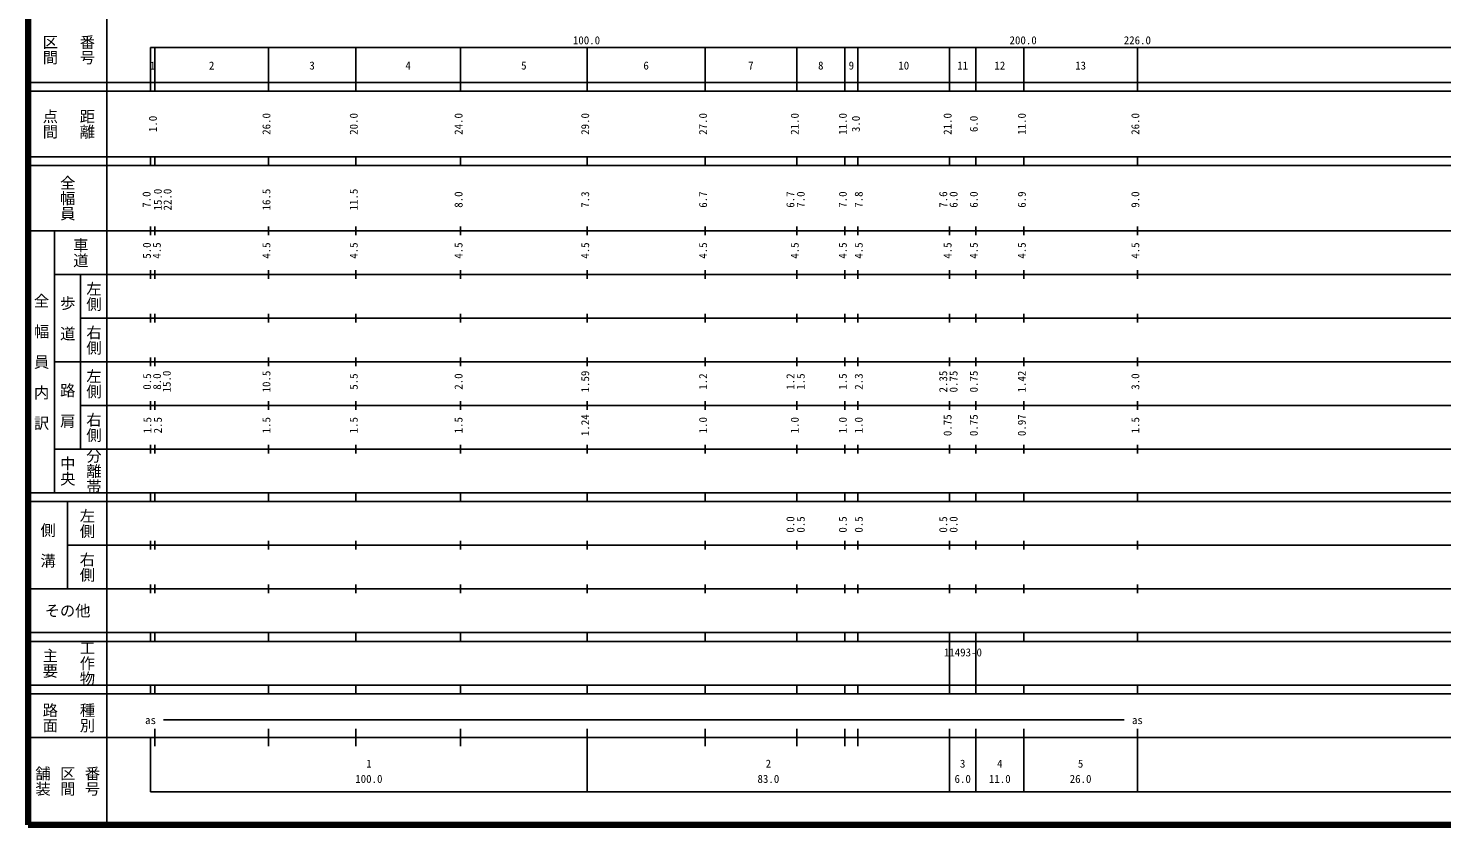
# Model space of a CAD drawing. Units: millimetres on the paper, enlarged 1000 times. Extents: x 40000 to 680000, y 20000 to 380000.
# Drawn here: x 40000 to 363711, y 20000 to 202409 of the extents above; entities that cross this region are included whole.
import ezdxf
from ezdxf.enums import TextEntityAlignment as Align

# ---------------------------------------------------------------- set-up
doc = ezdxf.new("R2010")
doc.units = ezdxf.units.MM
doc.header["$LTSCALE"] = 1000
doc.layers.add('M-TTL', color=2, linetype='Continuous', lineweight=140)
doc.layers.add('M-TTL-BAND', color=7, linetype='Continuous', lineweight=25)
doc.styles.add('@ＭＳ ゴシック', font='')
doc.styles.add('ＭＳ ゴシック', font='')
doc.styles.get('@ＭＳ ゴシック').set_extended_font_data('@MS Gothic')
doc.styles.get('ＭＳ ゴシック').set_extended_font_data('MS Gothic')

msp = doc.modelspace()

# ---------------------------------------------------------------- linework, layer by layer
at = {"layer": 'M-TTL'}
for p, q in [((40000, 380000), (40000, 20000)), ((40000, 20000), (680000, 20000))]:
    msp.add_line(p, q, dxfattribs=at)
at = {"layer": 'M-TTL-BAND'}
for p, q in [((58000, 370000), (58000, 20000)), ((68000, 198000), (579000, 198000)), ((68000, 198000), (68000, 188000)), ((69000, 188000), (69000, 198000)), ((95000, 188000), (95000, 198000)), ((115000, 188000), (115000, 198000)), ((139000, 188000), (139000, 198000)), ((168000, 188000), (168000, 198000)), ((195000, 188000), (195000, 198000)), ((216000, 188000), (216000, 198000)), ((227000, 188000), (227000, 198000)), ((230000, 188000), (230000, 198000)), ((251000, 188000), (251000, 198000)), ((257000, 188000), (257000, 198000)), ((268000, 188000), (268000, 198000)), ((294000, 188000), (294000, 198000)), ((40000, 190000), (579000, 190000)), ((40000, 188000), (579000, 188000)), ((40000, 173000), (579000, 173000)), ((68000, 171000), (68000, 173000)), ((69000, 171000), (69000, 173000)), ((95000, 171000), (95000, 173000)), ((115000, 171000), (115000, 173000)), ((139000, 171000), (139000, 173000)), ((168000, 171000), (168000, 173000)), ((195000, 171000), (195000, 173000)), ((216000, 171000), (216000, 173000)), ((227000, 171000), (227000, 173000)), ((230000, 171000), (230000, 173000)), ((251000, 171000), (251000, 173000)), ((257000, 171000), (257000, 173000)), ((268000, 171000), (268000, 173000)), ((294000, 171000), (294000, 173000)), ((40000, 171000), (579000, 171000)), ((40000, 156000), (579000, 156000)), ((46000, 96000), (46000, 156000)), ((68000, 155000), (68000, 157000)), ((69000, 155000), (69000, 157000)), ((95000, 155000), (95000, 157000)), ((115000, 155000), (115000, 157000)), ((139000, 155000), (139000, 157000)), ((168000, 155000), (168000, 157000)), ((195000, 155000), (195000, 157000)), ((216000, 155000), (216000, 157000)), ((227000, 155000), (227000, 157000)), ((230000, 155000), (230000, 157000)), ((251000, 155000), (251000, 157000)), ((257000, 155000), (257000, 157000)), ((268000, 155000), (268000, 157000)), ((294000, 155000), (294000, 157000)), ((46000, 146000), (579000, 146000)), ((52000, 146000), (52000, 106000)), ((68000, 145000), (68000, 147000)), ((69000, 145000), (69000, 147000)), ((95000, 145000), (95000, 147000)), ((115000, 145000), (115000, 147000)), ((139000, 145000), (139000, 147000)), ((168000, 145000), (168000, 147000)), ((195000, 145000), (195000, 147000)), ((216000, 145000), (216000, 147000)), ((227000, 145000), (227000, 147000)), ((230000, 145000), (230000, 147000)), ((251000, 145000), (251000, 147000)), ((257000, 145000), (257000, 147000)), ((268000, 145000), (268000, 147000)), ((294000, 145000), (294000, 147000)), ((52000, 136000), (579000, 136000)), ((68000, 135000), (68000, 137000)), ((69000, 135000), (69000, 137000)), ((95000, 135000), (95000, 137000)), ((115000, 135000), (115000, 137000)), ((139000, 135000), (139000, 137000)), ((168000, 135000), (168000, 137000)), ((195000, 135000), (195000, 137000)), ((216000, 135000), (216000, 137000)), ((227000, 135000), (227000, 137000)), ((230000, 135000), (230000, 137000)), ((251000, 135000), (251000, 137000)), ((257000, 135000), (257000, 137000)), ((268000, 135000), (268000, 137000)), ((294000, 135000), (294000, 137000)), ((68000, 125000), (68000, 127000)), ((69000, 125000), (69000, 127000)), ((95000, 125000), (95000, 127000)), ((115000, 125000), (115000, 127000)), ((139000, 125000), (139000, 127000)), ((168000, 125000), (168000, 127000)), ((195000, 125000), (195000, 127000)), ((216000, 125000), (216000, 127000)), ((227000, 125000), (227000, 127000)), ((230000, 125000), (230000, 127000)), ((251000, 125000), (251000, 127000)), ((257000, 125000), (257000, 127000)), ((268000, 125000), (268000, 127000)), ((294000, 125000), (294000, 127000)), ((46000, 126000), (579000, 126000)), ((68000, 115000), (68000, 117000)), ((69000, 115000), (69000, 117000)), ((95000, 115000), (95000, 117000)), ((115000, 115000), (115000, 117000)), ((139000, 115000), (139000, 117000)), ((168000, 115000), (168000, 117000)), ((195000, 115000), (195000, 117000)), ((216000, 115000), (216000, 117000)), ((227000, 115000), (227000, 117000)), ((230000, 115000), (230000, 117000)), ((251000, 115000), (251000, 117000)), ((257000, 115000), (257000, 117000)), ((268000, 115000), (268000, 117000)), ((294000, 115000), (294000, 117000)), ((52000, 116000), (579000, 116000)), ((68000, 105000), (68000, 107000)), ((69000, 105000), (69000, 107000)), ((95000, 105000), (95000, 107000)), ((115000, 105000), (115000, 107000)), ((139000, 105000), (139000, 107000)), ((168000, 105000), (168000, 107000)), ((195000, 105000), (195000, 107000)), ((216000, 105000), (216000, 107000)), ((227000, 105000), (227000, 107000)), ((230000, 105000), (230000, 107000)), ((251000, 105000), (251000, 107000)), ((257000, 105000), (257000, 107000)), ((268000, 105000), (268000, 107000)), ((294000, 105000), (294000, 107000)), ((46000, 106000), (579000, 106000)), ((40000, 96000), (579000, 96000)), ((40000, 94000), (579000, 94000)), ((49000, 94000), (49000, 74000)), ((68000, 94000), (68000, 96000)), ((69000, 94000), (69000, 96000)), ((95000, 94000), (95000, 96000)), ((115000, 94000), (115000, 96000)), ((139000, 94000), (139000, 96000)), ((168000, 94000), (168000, 96000)), ((195000, 94000), (195000, 96000)), ((216000, 94000), (216000, 96000)), ((227000, 94000), (227000, 96000)), ((230000, 94000), (230000, 96000)), ((251000, 94000), (251000, 96000)), ((257000, 94000), (257000, 96000)), ((268000, 94000), (268000, 96000)), ((294000, 94000), (294000, 96000)), ((68000, 83000), (68000, 85000)), ((69000, 83000), (69000, 85000)), ((95000, 83000), (95000, 85000)), ((115000, 83000), (115000, 85000)), ((139000, 83000), (139000, 85000)), ((168000, 83000), (168000, 85000)), ((195000, 83000), (195000, 85000)), ((216000, 83000), (216000, 85000)), ((227000, 83000), (227000, 85000)), ((230000, 83000), (230000, 85000)), ((251000, 83000), (251000, 85000)), ((257000, 83000), (257000, 85000)), ((268000, 83000), (268000, 85000)), ((294000, 83000), (294000, 85000)), ((49000, 84000), (579000, 84000)), ((68000, 73000), (68000, 75000)), ((69000, 73000), (69000, 75000)), ((95000, 73000), (95000, 75000)), ((115000, 73000), (115000, 75000)), ((139000, 73000), (139000, 75000)), ((168000, 73000), (168000, 75000)), ((195000, 73000), (195000, 75000)), ((216000, 73000), (216000, 75000)), ((227000, 73000), (227000, 75000)), ((230000, 73000), (230000, 75000)), ((251000, 73000), (251000, 75000)), ((257000, 73000), (257000, 75000)), ((268000, 73000), (268000, 75000)), ((294000, 73000), (294000, 75000)), ((40000, 74000), (579000, 74000)), ((40000, 64000), (579000, 64000)), ((40000, 62000), (579000, 62000)), ((68000, 62000), (68000, 64000)), ((69000, 62000), (69000, 64000)), ((95000, 62000), (95000, 64000)), ((115000, 62000), (115000, 64000)), ((139000, 62000), (139000, 64000)), ((168000, 62000), (168000, 64000)), ((195000, 62000), (195000, 64000)), ((216000, 62000), (216000, 64000)), ((227000, 62000), (227000, 64000)), ((230000, 62000), (230000, 64000)), ((251000, 62000), (251000, 64000)), ((251000, 52000), (251000, 62000)), ((257000, 62000), (257000, 64000)), ((257000, 52000), (257000, 62000)), ((268000, 62000), (268000, 64000)), ((294000, 62000), (294000, 64000)), ((40000, 52000), (579000, 52000)), ((68000, 50000), (68000, 52000)), ((69000, 50000), (69000, 52000)), ((95000, 50000), (95000, 52000)), ((115000, 50000), (115000, 52000)), ((139000, 50000), (139000, 52000)), ((168000, 50000), (168000, 52000)), ((195000, 50000), (195000, 52000)), ((216000, 50000), (216000, 52000)), ((227000, 50000), (227000, 52000)), ((230000, 50000), (230000, 52000)), ((251000, 50000), (251000, 52000)), ((257000, 50000), (257000, 52000)), ((268000, 50000), (268000, 52000)), ((294000, 50000), (294000, 52000)), ((40000, 50000), (579000, 50000)), ((71000, 44000), (291000, 44000)), ((40000, 40000), (579000, 40000)), ((68000, 40000), (68000, 27500)), ((69000, 38000), (69000, 42000)), ((95000, 38000), (95000, 42000)), ((115000, 38000), (115000, 42000)), ((139000, 38000), (139000, 42000)), ((168000, 27500), (168000, 42000)), ((195000, 38000), (195000, 42000)), ((216000, 38000), (216000, 42000)), ((227000, 38000), (227000, 42000)), ((230000, 38000), (230000, 42000)), ((251000, 27500), (251000, 42000)), ((257000, 27500), (257000, 42000)), ((268000, 27500), (268000, 42000)), ((294000, 27500), (294000, 42000)), ((68000, 27500), (579000, 27500))]:
    msp.add_line(p, q, dxfattribs=at)

# ---------------------------------------------------------------- texts
at = {"layer": 'M-TTL-BAND', "style": '@ＭＳ ゴシック'}
for s, p in [('番号', (53500, 197500)), ('区間', (45000, 197500)), ('点間', (45000, 180500)), ('距離', (53500, 180500)), ('全幅員', (49000, 163500)), ('車道', (52000, 151000)), ('左側', (55000, 141000)), ('全\u3000幅\u3000員\u3000内\u3000訳', (43000, 126000)), ('歩\u3000道', (49000, 136000)), ('右側', (55000, 131000)), ('左側', (55000, 121000)), ('路\u3000肩', (49000, 116000)), ('右側', (55000, 111000)), ('中央', (49000, 101000)), ('分離帯', (55000, 101000)), ('左側', (53500, 89000)), ('側\u3000溝', (44500, 84000)), ('右側', (53500, 79000)), ('工作物', (53500, 57000)), ('主要', (45000, 57000)), ('路面', (45000, 44500)), ('種別', (53500, 44500)), ('舗装', (43333, 30000)), ('区間', (49000, 30000)), ('番号', (54667, 30000))]:
    msp.add_text(s, height=2566, rotation=270, dxfattribs=at).set_placement(p, align=Align.MIDDLE_CENTER)
at = {"layer": 'M-TTL-BAND', "style": 'ＭＳ ゴシック'}
for s, p in [('100.0', (167844, 198195)), ('200.0', (267844, 198195)), ('226.0', (294000, 198195)), ('1', (68500, 192405)), ('2', (82000, 192405)), ('3', (105000, 192405)), ('4', (127000, 192405)), ('5', (153500, 192405)), ('6', (181500, 192405)), ('7', (205500, 192405)), ('8', (221500, 192405)), ('9', (228500, 192405)), ('10', (240500, 192405)), ('11', (254000, 192405)), ('12', (262500, 192405)), ('13', (281000, 192405)), ('as', (68000, 42500)), ('as', (294000, 42500)), ('1', (118000, 32523)), ('2', (209500, 32523)), ('3', (254000, 32523)), ('4', (262500, 32523)), ('5', (281000, 32523)), ('100.0', (118000, 29033)), ('83.0', (209500, 29033)), ('6.0', (254000, 29033)), ('11.0', (262500, 29033)), ('26.0', (281000, 29033))]:
    msp.add_text(s, height=1833, dxfattribs=at).set_placement(p, align=Align.BOTTOM_CENTER)
for s, p in [('1.0', (70000, 180500)), ('26.0', (96000, 180500)), ('20.0', (116000, 180500)), ('24.0', (140000, 180500)), ('29.0', (169000, 180500)), ('27.0', (196000, 180500)), ('21.0', (217000, 180500)), ('11.0', (228000, 180500)), ('3.0', (231000, 180500)), ('21.0', (252000, 180500)), ('6.0', (258000, 180500)), ('11.0', (269000, 180500)), ('26.0', (295000, 180500)), ('15.0', (71122, 163174)), ('22.0', (73356, 163174)), ('16.5', (96000, 163174)), ('11.5', (116000, 163174)), ('7.0', (68552, 163174)), ('8.0', (140000, 163174)), ('7.3', (169000, 163174)), ('6.7', (196000, 163174)), ('6.7', (216000, 163174)), ('7.0', (218370, 163174)), ('7.0', (228000, 163174)), ('7.8', (231653, 163174)), ('7.6', (251000, 163174)), ('6.0', (253370, 163174)), ('6.0', (258000, 163174)), ('6.9', (269000, 163174)), ('9.0', (295000, 163174)), ('5.0', (68624, 151500)), ('4.5', (70900, 151500)), ('4.5', (96000, 151500)), ('4.5', (116000, 151500)), ('4.5', (140000, 151500)), ('4.5', (169000, 151500)), ('4.5', (196000, 151500)), ('4.5', (217000, 151500)), ('4.5', (228000, 151500)), ('4.5', (231653, 151500)), ('4.5', (252000, 151500)), ('4.5', (258000, 151500)), ('4.5', (269000, 151500)), ('4.5', (295000, 151500)), ('0.5', (68675, 121500)), ('8.0', (70959, 121500)), ('15.0', (73176, 121500)), ('10.5', (96000, 121500)), ('5.5', (116000, 121500)), ('2.0', (140000, 121500)), ('1.59', (169000, 121500)), ('1.2', (196000, 121500)), ('1.2', (216000, 121500)), ('1.5', (218370, 121500)), ('1.5', (228000, 121500)), ('2.3', (231653, 121500)), ('2.35', (251000, 121500)), ('0.75', (253370, 121500)), ('0.75', (258000, 121500)), ('1.42', (269000, 121500)), ('3.0', (295000, 121500)), ('1.24', (169000, 111500)), ('0.75', (252000, 111500)), ('0.75', (258000, 111500)), ('0.97', (269000, 111500)), ('1.5', (68741, 111500)), ('2.5', (71141, 111500)), ('1.5', (96000, 111500)), ('1.5', (116000, 111500)), ('1.5', (140000, 111500)), ('1.0', (196000, 111500)), ('1.0', (217000, 111500)), ('1.0', (228000, 111500)), ('1.0', (231653, 111500)), ('1.5', (295000, 111500)), ('0.0', (216000, 88764)), ('0.5', (218370, 88764)), ('0.5', (228000, 88764)), ('0.5', (231653, 88764)), ('0.5', (251000, 88764)), ('0.0', (253370, 88764))]:
    msp.add_text(s, height=1833, rotation=90, dxfattribs=at).set_placement(p, align=Align.BOTTOM_CENTER)
msp.add_text('その他', height=2566, dxfattribs=at).set_placement((49000, 69000), align=Align.MIDDLE_CENTER)
msp.add_text('11493-0', height=1833, dxfattribs=at).set_placement((249679, 58005), align=Align.BOTTOM_LEFT)

doc.saveas('drawing.dxf')
